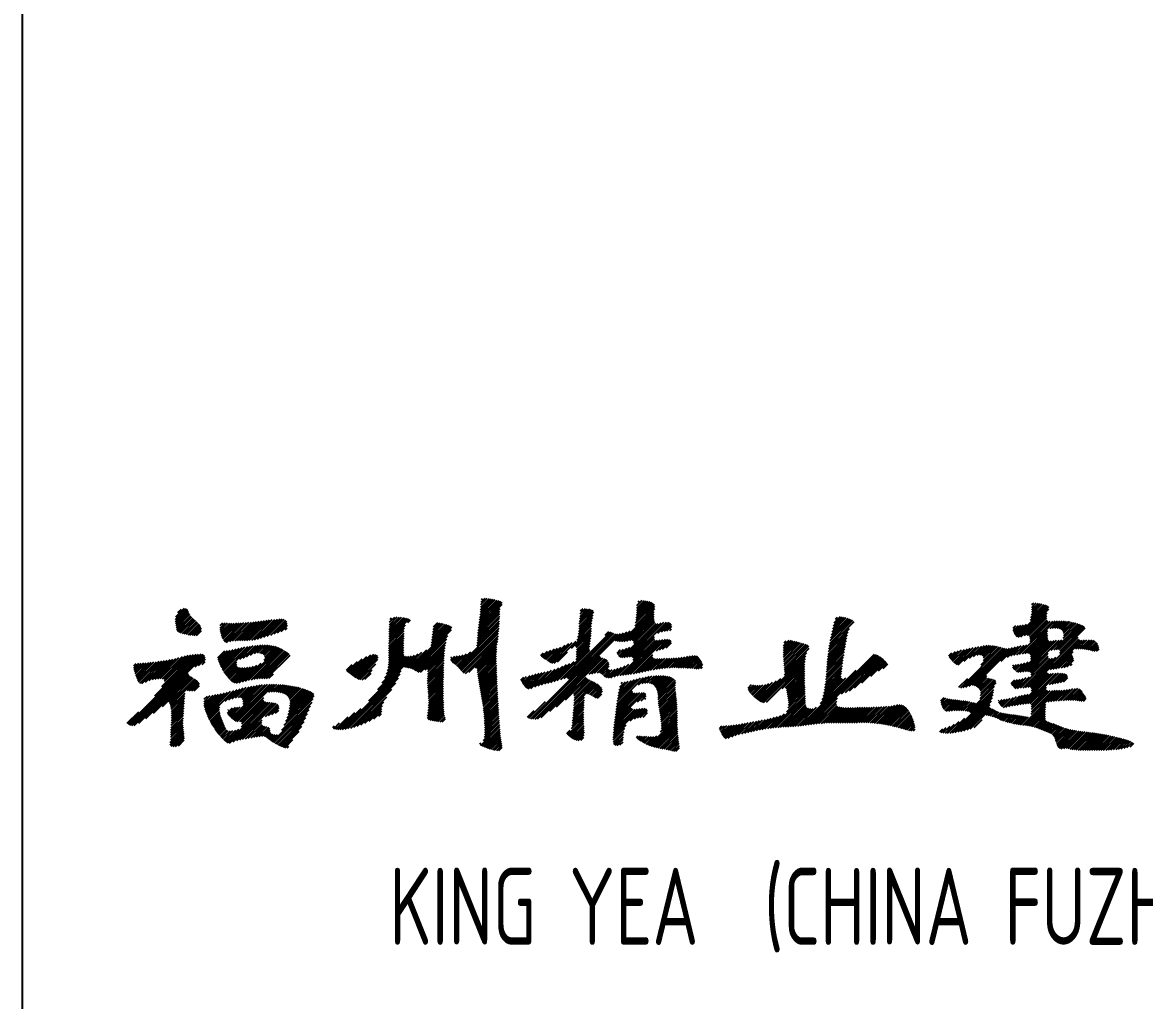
# Model space of a CAD drawing. Extents: x 627893 to 789462, y -407363 to 145317.
# Drawn here: x 734006 to 736190, y 50853 to 52756 of the extents above; entities that cross this region are included whole.
import ezdxf

# ---------------------------------------------------------------- set-up
doc = ezdxf.new("R2010")
doc.units = 0
doc.header["$LTSCALE"] = 100
doc.layers.add('PUB_TITLE', color=4, linetype='CONTINUOUS')
doc.layers.add('图框', color=254, linetype='CONTINUOUS')
doc.styles.add('HZTXT', font='tssdeng.shx', dxfattribs={"width": 0.7, "bigfont": 'tssdchn.shx'})

msp = doc.modelspace()

# ---------------------------------------------------------------- linework, layer by layer
at = {"layer": 'PUB_TITLE'}
msp.add_line((734005.8, -3740.1), (734005.8, 53659.9), dxfattribs=at)
at = {"layer": '图框', "color": 0}
for p, q in [((734893.7, 51578.1), (734940, 51624.4)), ((734894.3, 51583.2), (734939.4, 51628.2)), ((734895, 51588.3), (734937, 51630.3)), ((734895.6, 51593.5), (734933.6, 51631.4)), ((734896.2, 51598.5), (734930.1, 51632.3)), ((734896.8, 51603.6), (734926.3, 51633.1)), ((734897.3, 51608.6), (734922.6, 51633.8)), ((734897.8, 51613.5), (734918.7, 51634.5)), ((734898.2, 51618.5), (734914.8, 51635.1)), ((734898.5, 51623.3), (734910.8, 51635.6)), ((734898.7, 51627.9), (734906.7, 51635.9)), ((734899.2, 51633), (734901.6, 51635.3)), ((735198.8, 51582.3), (735237, 51620.5)), ((735199.6, 51587.6), (735236, 51624)), ((735200.4, 51592.9), (735233.9, 51626.4)), ((735200.9, 51597.9), (735231.1, 51628.1)), ((735201.3, 51602.7), (735227.8, 51629.2)), ((735201.6, 51607.5), (735224.2, 51630.1)), ((735201.7, 51612.1), (735220.4, 51630.9)), ((735201.8, 51616.7), (735216.6, 51631.5)), ((735202.1, 51621.6), (735212.5, 51631.9)), ((735204.5, 51628.4), (735206.6, 51630.5)), ((735941.1, 51561.3), (736001.5, 51621.7)), ((735944, 51559.7), (736004, 51619.7)), ((735968.1, 51592.8), (735998.3, 51623)), ((735969.1, 51598.2), (735994.8, 51623.9)), ((735970.1, 51603.7), (735991.1, 51624.7)), ((735970.8, 51617.9), (735979.5, 51626.6)), ((735970.8, 51613.4), (735983.5, 51626.1)), ((735970.8, 51608.9), (735987.4, 51625.5)), ((735971.1, 51622.7), (735974.7, 51626.3)), ((734304, 51594.5), (734325, 51615.5)), ((734304, 51590), (734327.6, 51613.6)), ((734304.3, 51585.8), (734329.2, 51610.7)), ((734304.6, 51599.6), (734321.5, 51616.5)), ((734304.8, 51581.9), (734330.4, 51607.4)), ((734305.5, 51578), (734331.9, 51604.5)), ((734306.4, 51574.5), (734333.8, 51601.8)), ((734307.9, 51571.5), (734335.9, 51599.5)), ((734308.3, 51607.8), (734315.4, 51614.8)), ((734310.5, 51569.6), (734338.1, 51597.2)), ((734719.7, 51561.2), (734755.3, 51596.8)), ((734719.8, 51565.8), (734751.8, 51597.8)), ((734719.9, 51570.4), (734748, 51598.5)), ((734720, 51575), (734744, 51598.9)), ((734720.2, 51579.6), (734739.7, 51599.2)), ((734720.3, 51584.3), (734735.3, 51599.3)), ((734720.6, 51589.1), (734730.6, 51599.1)), ((734721.7, 51594.6), (734724.5, 51597.4)), ((734891.4, 51553.3), (734934.8, 51596.7)), ((734891.7, 51558.1), (734934.9, 51601.2)), ((734892.1, 51563), (734934.9, 51605.8)), ((734892.6, 51567.9), (734935.2, 51610.6)), ((734893.1, 51573), (734936.1, 51615.9)), ((735088.9, 51571.2), (735115.9, 51598.2)), ((735089.5, 51576.3), (735116.7, 51603.5)), ((735089.8, 51581.1), (735118.3, 51609.6)), ((735089.9, 51585.7), (735116.8, 51612.6)), ((735090.3, 51590.5), (735113.8, 51614)), ((735090.7, 51595.5), (735110.2, 51614.9)), ((735091.3, 51600.5), (735106.1, 51615.3)), ((735091.7, 51605.5), (735101.9, 51615.6)), ((735092.5, 51610.7), (735097.2, 51615.4)), ((735172.5, 51551.5), (735236.7, 51615.7)), ((735177.2, 51551.7), (735235.7, 51610.2)), ((735182.4, 51552.4), (735235.3, 51605.4)), ((735188, 51553.5), (735235.3, 51600.8)), ((735192.9, 51554), (735235.5, 51596.5)), ((735580.7, 51564.6), (735613, 51596.8)), ((735582, 51570.3), (735609.6, 51598)), ((735583.3, 51576.1), (735606.1, 51599)), ((735584.7, 51582), (735602.5, 51599.8)), ((735586.3, 51588.1), (735598.5, 51600.3)), ((735588.7, 51595.1), (735592.8, 51599.1)), ((735949.4, 51560.6), (736003.7, 51614.9)), ((735956.7, 51563.4), (736000.6, 51607.3)), ((735962, 51564.2), (736000.3, 51602.5)), ((735965.3, 51563), (736000.3, 51598)), ((734313.8, 51568.4), (734340.4, 51595)), ((734317.3, 51567.4), (734342.7, 51592.8)), ((734320.8, 51566.4), (734345.1, 51590.7)), ((734324.5, 51565.6), (734347.4, 51588.5)), ((734328.2, 51564.8), (734349.6, 51586.2)), ((734332, 51564.1), (734351.6, 51583.7)), ((734336, 51563.6), (734353.2, 51580.8)), ((734340.1, 51563.3), (734354.2, 51577.4)), ((734390.5, 51577.7), (734400.7, 51587.9)), ((734390.8, 51582.5), (734396.2, 51587.9)), ((734390.8, 51573.6), (734404.9, 51587.7)), ((734391.6, 51569.8), (734409.3, 51587.5)), ((734392.5, 51566.3), (734413.7, 51587.5)), ((734393.6, 51562.9), (734418.3, 51587.5)), ((734394.8, 51559.6), (734422.9, 51587.6)), ((734396.2, 51556.5), (734427.5, 51587.8)), ((734397.9, 51553.7), (734432.3, 51588.1)), ((734399.9, 51551.2), (734437.1, 51588.4)), ((734403, 51549.8), (734441.9, 51588.7)), ((734409.4, 51551.7), (734446.8, 51589.1)), ((734414.9, 51552.7), (734451.7, 51589.5)), ((734419.9, 51553.2), (734456.7, 51590)), ((734424.7, 51553.5), (734461.6, 51590.5)), ((734429.3, 51553.7), (734466.7, 51591)), ((734433.9, 51553.8), (734471.7, 51591.6)), ((734438.4, 51553.8), (734476.9, 51592.3)), ((734442.9, 51553.8), (734482, 51592.9)), ((734447.5, 51553.9), (734487.1, 51593.5)), ((734452.3, 51554.2), (734492.2, 51594.1)), ((734457.4, 51554.9), (734497.3, 51594.7)), ((734463.2, 51556.2), (734502.3, 51595.2)), ((734469.4, 51557.8), (734507.3, 51595.7)), ((734475.7, 51559.7), (734511.7, 51595.7)), ((734482.4, 51561.9), (734515.5, 51595)), ((734489.2, 51564.1), (734518.4, 51593.4)), ((734495.9, 51566.4), (734520.5, 51591)), ((734502.6, 51568.6), (734521.5, 51587.5)), ((734509.7, 51571.2), (734521.8, 51583.3)), ((734517.6, 51574.6), (734520.9, 51577.9)), ((734719.4, 51547.4), (734749.9, 51577.9)), ((734719.6, 51552.1), (734751.8, 51584.3)), ((734719.7, 51556.7), (734758.5, 51595.5)), ((734756.1, 51588.6), (734761.3, 51593.8)), ((734761.2, 51499.4), (734841.7, 51579.9)), ((734764.6, 51498.4), (734841.3, 51575)), ((734801.4, 51544.1), (734839.2, 51581.9)), ((734802.1, 51549.3), (734836.1, 51583.3)), ((734802.8, 51554.5), (734832.7, 51584.4)), ((734803.4, 51559.6), (734829.2, 51585.4)), ((734804, 51564.7), (734825.6, 51586.3)), ((734804.7, 51569.9), (734822, 51587.1)), ((734805.4, 51575), (734818.2, 51587.9)), ((734806.3, 51580.4), (734814.2, 51588.4)), ((734853.9, 51502.3), (734934.2, 51582.6)), ((734856.1, 51500), (734933.8, 51577.8)), ((734890.3, 51543.2), (734934.5, 51587.4)), ((734891.2, 51548.6), (734934.7, 51592.1)), ((735074.4, 51538.7), (735113.5, 51577.8)), ((735085.6, 51554.4), (735113.9, 51582.7)), ((735087, 51560.3), (735114.5, 51587.8)), ((735088.1, 51565.9), (735115.2, 51593)), ((735172.8, 51520.4), (735239.3, 51586.9)), ((735177.3, 51520.4), (735243.7, 51586.8)), ((735182.4, 51521), (735249.4, 51588)), ((735187.4, 51521.5), (735254.7, 51588.9)), ((735191.9, 51521.6), (735259.5, 51589.2)), ((735195.7, 51552.3), (735236, 51592.6)), ((735196.3, 51548.3), (735237.1, 51589.2)), ((735242.7, 51567.9), (735263.9, 51589)), ((735249.7, 51570.3), (735267.5, 51588.1)), ((735255.5, 51571.7), (735269.3, 51585.4)), ((735260.6, 51572.2), (735269.7, 51581.3)), ((735266.1, 51573.3), (735269.1, 51576.3)), ((735575.6, 51537.1), (735615.8, 51577.2)), ((735576.5, 51542.4), (735624.8, 51590.7)), ((735577.4, 51547.9), (735622.4, 51592.8)), ((735578.5, 51553.4), (735619.5, 51594.4)), ((735579.6, 51559), (735616.3, 51595.6)), ((735934.8, 51572.9), (735944.7, 51582.8)), ((735934.8, 51577.5), (735939.9, 51582.5)), ((735935.8, 51569.5), (735949.5, 51583.2)), ((735937.3, 51566.5), (735954.9, 51584.1)), ((735939, 51563.7), (735960.7, 51585.4)), ((735947, 51526.7), (736011.6, 51591.3)), ((735952.4, 51527.7), (736016.3, 51591.6)), ((735967.1, 51560.3), (736000.7, 51593.9)), ((735967.5, 51556.3), (736002.7, 51591.4)), ((735967.5, 51551.8), (736006.8, 51591.1)), ((736006.3, 51577.1), (736021, 51591.7)), ((736011.3, 51577.6), (736025.5, 51591.8)), ((736014, 51535.4), (736064.2, 51585.6)), ((736015.9, 51577.7), (736030, 51591.8)), ((736019, 51535.9), (736067.4, 51584.3)), ((736020.1, 51577.4), (736034.4, 51591.7)), ((736023.3, 51535.8), (736070.5, 51582.9)), ((736023.8, 51576.6), (736038.6, 51591.4)), ((736025.2, 51528.7), (736074.9, 51578.3)), ((736025.8, 51533.7), (736073.1, 51581)), ((736027, 51575.3), (736042.6, 51590.9)), ((736029.6, 51573.4), (736046.4, 51590.2)), ((736031.5, 51570.8), (736050.1, 51589.5)), ((736031.9, 51557.8), (736060.8, 51586.7)), ((736032.6, 51567.5), (736053.8, 51588.6)), ((736032.8, 51563.2), (736057.3, 51587.7)), ((734344.7, 51563.4), (734354.6, 51573.3)), ((734718.9, 51524.5), (734748.6, 51554.2)), ((734719, 51529.1), (734748.7, 51558.7)), ((734719.1, 51533.6), (734748.7, 51563.3)), ((734719.2, 51538.2), (734748.9, 51567.9)), ((734719.3, 51542.8), (734749.2, 51572.8)), ((734767.8, 51497.1), (734834.1, 51563.4)), ((734770.6, 51495.3), (734831.8, 51556.6)), ((734858.1, 51497.5), (734933.4, 51572.8)), ((734860, 51495), (734932.9, 51567.9)), ((734862.2, 51492.6), (734932.3, 51562.8)), ((734864.7, 51490.6), (734931.7, 51557.7)), ((734868.1, 51489.5), (734931, 51552.5)), ((734995.3, 51401.2), (735160.7, 51566.7)), ((734999.3, 51400.8), (735164.9, 51566.4)), ((735003.7, 51400.6), (735170, 51567)), ((735040.7, 51509.5), (735083.5, 51552.4)), ((735060.2, 51479.6), (735151.3, 51570.7)), ((735066.1, 51481), (735154.4, 51569.3)), ((735068.7, 51479.2), (735157.3, 51567.7)), ((735082.7, 51542.5), (735113.4, 51573.2)), ((735084.4, 51526.3), (735111.5, 51553.4)), ((735084.6, 51539.9), (735113.2, 51568.5)), ((735084.6, 51531), (735112.2, 51558.5)), ((735084.8, 51535.6), (735112.7, 51563.6)), ((735140.1, 51564.1), (735147.4, 51571.3)), ((735160.4, 51552.9), (735176.1, 51568.6)), ((735164.2, 51552.2), (735182.6, 51570.5)), ((735168.1, 51551.6), (735188.8, 51572.3)), ((735169.3, 51485.4), (735238.2, 51554.4)), ((735174.5, 51486.1), (735242.4, 51554.1)), ((735179.5, 51486.7), (735247.4, 51554.6)), ((735184.6, 51487.3), (735252.6, 51555.3)), ((735189.8, 51488), (735257.7, 51555.9)), ((735194.5, 51519.6), (735236.3, 51561.5)), ((735194.8, 51515.5), (735236.4, 51557.1)), ((735239.9, 51533.6), (735262.4, 51556.1)), ((735246, 51535.2), (735266.4, 51555.6)), ((735252, 51536.7), (735268.6, 51553.3)), ((735487.1, 51538.4), (735502.7, 51553.9)), ((735487.2, 51542.9), (735498.5, 51554.3)), ((735487.2, 51533.9), (735506.4, 51553.2)), ((735487.3, 51529.5), (735510.1, 51552.3)), ((735488.7, 51549), (735492.7, 51552.9)), ((735573, 51516.5), (735609.9, 51553.4)), ((735573.5, 51521.5), (735611, 51558.9)), ((735574.1, 51526.6), (735612.1, 51564.6)), ((735574.8, 51531.8), (735613.5, 51570.5)), ((735947.9, 51491.7), (736009.1, 51553)), ((735953.3, 51492.6), (736014.2, 51553.6)), ((735957.7, 51528.5), (736001.9, 51572.7)), ((735958.3, 51493.1), (736019.1, 51554)), ((735962.8, 51529.1), (736001.6, 51567.9)), ((735962.8, 51493.2), (736023.8, 51554.1)), ((735963.4, 51462.4), (736061.1, 51560)), ((735966.5, 51528.3), (736001.8, 51563.6)), ((735968, 51462.4), (736062, 51556.4)), ((735968.4, 51525.7), (736002, 51559.3)), ((735968.9, 51521.7), (736002.4, 51555.3)), ((735968.9, 51517.2), (736004.7, 51553.1)), ((736007, 51497), (736065, 51554.9)), ((736008.6, 51534.5), (736029.2, 51555)), ((736012.5, 51497.9), (736069.1, 51554.5)), ((736056.3, 51537.3), (736073.6, 51554.6)), ((736061, 51537.5), (736078.2, 51554.7)), ((736065.3, 51537.3), (736082.8, 51554.8)), ((736069.5, 51537), (736087.4, 51554.9)), ((736073.6, 51536.6), (736091.2, 51554.2)), ((736077.5, 51536), (736094.2, 51552.7)), ((734386.5, 51519.9), (734399.7, 51533.1)), ((734386.9, 51515.8), (734405.1, 51533.9)), ((734388.1, 51512.5), (734410.4, 51534.8)), ((734389.4, 51509.3), (734416, 51535.9)), ((734390.8, 51506.2), (734421.9, 51537.3)), ((734392.3, 51503.1), (734427.8, 51538.7)), ((734393.7, 51500.1), (734433.4, 51539.8)), ((734395.2, 51497.2), (734439, 51540.9)), ((734396.9, 51494.3), (734444.4, 51541.9)), ((734398.6, 51491.5), (734449.8, 51542.8)), ((734428.8, 51517.2), (734455, 51543.5)), ((734435.3, 51519.2), (734460.1, 51544.1)), ((734440.2, 51474.7), (734505.3, 51539.9)), ((734442.2, 51521.7), (734465, 51544.5)), ((734446, 51476.1), (734508.4, 51538.5)), ((734449.9, 51524.9), (734469.8, 51544.8)), ((734451.7, 51477.3), (734511.4, 51537)), ((734457.2, 51478.3), (734514.3, 51535.4)), ((734457.9, 51528.4), (734474.5, 51545)), ((734462.4, 51479), (734517.1, 51533.7)), ((734463.4, 51529.4), (734479.1, 51545.1)), ((734467.4, 51479.5), (734519.8, 51531.9)), ((734467.7, 51529.2), (734483.5, 51545)), ((734471.3, 51528.3), (734487.6, 51544.6)), ((734474.3, 51526.9), (734491.5, 51544.1)), ((734476.4, 51515.5), (734502.1, 51541.2)), ((734476.7, 51524.7), (734495.2, 51543.3)), ((734477.8, 51521.4), (734498.8, 51542.3)), ((734718, 51501.1), (734748.3, 51531.4)), ((734718.6, 51506.2), (734748.3, 51535.9)), ((734718.8, 51519.9), (734748.5, 51549.6)), ((734718.8, 51515.4), (734748.5, 51545.1)), ((734718.8, 51510.9), (734748.4, 51540.5)), ((734754, 51501.2), (734783.6, 51530.8)), ((734757.6, 51500.3), (734792.9, 51535.6)), ((734773.4, 51493.6), (734830.4, 51550.6)), ((734776.5, 51492.2), (734829.2, 51545)), ((734780.5, 51491.7), (734828.5, 51539.8)), ((734789.9, 51496.7), (734827.9, 51534.7)), ((734851.6, 51504.5), (734878.5, 51531.4)), ((734874.7, 51491.6), (734930.3, 51547.3)), ((734887.9, 51500.3), (734929.6, 51542.1)), ((734890.8, 51498.8), (734929.3, 51537.3)), ((734891.5, 51495), (734929.1, 51532.6)), ((735016.9, 51521.6), (735027.8, 51532.5)), ((735019.5, 51519.7), (735034.6, 51534.8)), ((735022.2, 51518), (735041.3, 51537)), ((735025, 51516.3), (735047.3, 51538.6)), ((735027.7, 51514.5), (735053.9, 51540.7)), ((735030.3, 51512.5), (735062.3, 51544.6)), ((735032.9, 51510.7), (735069.6, 51547.4)), ((735036.3, 51509.6), (735076.1, 51549.4)), ((735047.1, 51475.5), (735109.8, 51538.2)), ((735047.7, 51512.1), (735067.2, 51531.5)), ((735053.7, 51477.6), (735110.5, 51534.4)), ((735083.5, 51516.4), (735110.2, 51543.1)), ((735084.3, 51521.6), (735110.8, 51548.2)), ((735163.6, 51529.1), (735170.4, 51535.9)), ((735165, 51526), (735175.6, 51536.7)), ((735166.8, 51523.3), (735182.1, 51538.7)), ((735169.3, 51521.3), (735188.5, 51540.6)), ((735259, 51539.3), (735269.6, 51549.8)), ((735487.4, 51525.2), (735513.7, 51551.4)), ((735487.6, 51520.9), (735517.2, 51550.5)), ((735487.8, 51516.6), (735520.8, 51549.6)), ((735488.1, 51512.4), (735524.3, 51548.6)), ((735488.5, 51508.3), (735527.8, 51547.6)), ((735488.8, 51504.1), (735531.3, 51546.6)), ((735489.1, 51499.9), (735534.6, 51545.4)), ((735489.4, 51495.8), (735536.9, 51543.2)), ((735489.8, 51491.6), (735537.1, 51538.9)), ((735571.7, 51497.2), (735606.2, 51531.8)), ((735571.9, 51501.9), (735607.1, 51537.1)), ((735572.2, 51506.7), (735608, 51542.5)), ((735572.5, 51511.5), (735608.9, 51547.9)), ((735810.7, 51520.6), (735822.2, 51532.2)), ((735812.5, 51518), (735828.2, 51533.7)), ((735814.6, 51515.6), (735834.1, 51535.1)), ((735816.7, 51513.2), (735839.8, 51536.3)), ((735818.9, 51510.9), (735845.5, 51537.5)), ((735821.4, 51508.9), (735851.1, 51538.6)), ((735824, 51507.1), (735856.7, 51539.7)), ((735827.4, 51506), (735862.2, 51540.8)), ((735832.5, 51461.7), (735911.2, 51540.4)), ((735837.2, 51461.9), (735914.7, 51539.4)), ((735839.4, 51513.4), (735867.7, 51541.8)), ((735842.3, 51462.5), (735918.3, 51538.4)), ((735849, 51464.7), (735922.2, 51537.9)), ((735849.6, 51519.1), (735873.2, 51542.7)), ((735855.1, 51466.3), (735927.6, 51538.8)), ((735857.4, 51522.5), (735878.5, 51543.6)), ((735859.4, 51466.1), (735933.3, 51540)), ((735864.4, 51525), (735883.6, 51544.2)), ((735869.7, 51525.8), (735888.2, 51544.3)), ((735872.5, 51506.2), (735907.7, 51541.4)), ((735873.3, 51524.9), (735892.5, 51544.1)), ((735875.8, 51522.9), (735896.5, 51543.7)), ((735876.6, 51514.7), (735904.1, 51542.3)), ((735876.9, 51519.5), (735900.4, 51543)), ((735911.2, 51513.4), (735938.9, 51541.2)), ((735923.5, 51521.3), (735944.7, 51542.4)), ((735930.2, 51523.4), (735950.3, 51543.5)), ((735935.9, 51524.7), (735955.8, 51544.5)), ((735941.5, 51525.8), (735961.1, 51545.4)), ((736017.8, 51498.7), (736051.2, 51532.2)), ((736081.3, 51535.3), (736096.6, 51550.6)), ((736085, 51534.5), (736098.6, 51548.1)), ((736088.5, 51533.6), (736100.2, 51545.3)), ((736092.4, 51532.9), (736101.3, 51541.9)), ((736096.9, 51533), (736101.6, 51537.6)), ((734212.3, 51390.6), (734348.9, 51527.1)), ((734215.2, 51388.9), (734353.5, 51527.3)), ((734218.7, 51387.9), (734357.6, 51526.9)), ((734222.4, 51504), (734227.4, 51508.9)), ((734222.8, 51499.8), (734232.5, 51509.6)), ((734223.4, 51388.2), (734360.5, 51525.2)), ((734223.6, 51496.1), (734237.2, 51509.7)), ((734224.5, 51492.6), (734241.9, 51510)), ((734225.6, 51489.1), (734246.7, 51510.3)), ((734226.7, 51485.7), (734251.6, 51510.7)), ((734227.8, 51482.4), (734256.6, 51511.2)), ((734229.1, 51479.1), (734261.6, 51511.7)), ((734230.4, 51476), (734266.7, 51512.3)), ((734231.8, 51473), (734271.8, 51513)), ((734234.1, 51470.7), (734277, 51513.7)), ((734238, 51470.1), (734282.4, 51514.5)), ((734245.1, 51472.7), (734287.8, 51515.4)), ((734252.8, 51476), (734293.2, 51516.4)), ((734258.8, 51477.5), (734298.8, 51517.5)), ((734263.3, 51446), (734344, 51526.7)), ((734264.3, 51478.5), (734304.5, 51518.7)), ((734269.4, 51479.1), (734310.5, 51520.2)), ((734274.2, 51479.4), (734317.2, 51522.4)), ((734276.9, 51464.1), (734338.9, 51526.2)), ((734278.5, 51479.2), (734323.2, 51523.9)), ((734281.9, 51478.1), (734328.6, 51524.8)), ((734282.7, 51474.4), (734333.8, 51525.5)), ((734342.1, 51502.4), (734361.6, 51521.9)), ((734348.8, 51504.6), (734361.9, 51517.7)), ((734355.7, 51507), (734361.6, 51512.9)), ((734400.4, 51488.9), (734423.4, 51511.8)), ((734434.1, 51473.2), (734470.5, 51509.6)), ((734472.1, 51479.8), (734522.4, 51530.1)), ((734476.7, 51479.8), (734524.8, 51528)), ((734481.2, 51479.8), (734526.7, 51525.3)), ((734638.3, 51493.3), (734657.8, 51512.8)), ((734640.7, 51491.1), (734667.4, 51517.9)), ((734643.1, 51489.1), (734676.2, 51522.1)), ((734645.7, 51487.2), (734684.2, 51525.7)), ((734648.3, 51485.3), (734690.1, 51527.1)), ((734650.9, 51483.4), (734694, 51526.5)), ((734653.7, 51481.7), (734696.8, 51524.8)), ((734656.5, 51480), (734698.2, 51521.7)), ((734659.6, 51478.6), (734697.9, 51517)), ((734680.1, 51436.2), (734769, 51525.2)), ((734697.7, 51458.4), (734763.3, 51523.9)), ((734706.1, 51471.3), (734758.1, 51523.3)), ((734711.3, 51481), (734753.6, 51523.2)), ((734714.6, 51488.8), (734749.7, 51523.8)), ((734716.7, 51495.4), (734748.4, 51527)), ((734750.3, 51501.9), (734775.9, 51527.5)), ((734794.5, 51478.9), (734826.5, 51510.9)), ((734794.7, 51483.6), (734826.7, 51515.6)), ((734794.9, 51497.2), (734827.5, 51529.8)), ((734794.9, 51488.3), (734826.9, 51520.3)), ((734795.2, 51493), (734827.2, 51525)), ((734839.6, 51519.5), (734841.6, 51521.4)), ((734839.9, 51515.3), (734847.6, 51523)), ((734841.6, 51512.5), (734852.5, 51523.4)), ((734844, 51510.3), (734857.8, 51524.2)), ((734846.6, 51508.5), (734863.7, 51525.6)), ((734849.2, 51506.6), (734870.5, 51527.9)), ((734892, 51491), (734929, 51528)), ((734892.5, 51487), (734929, 51523.5)), ((734893, 51483.1), (734929, 51519)), ((734893.6, 51479.1), (734929, 51514.5)), ((734894.2, 51475.2), (734929, 51510.1)), ((735008.7, 51401.1), (735130.5, 51522.9)), ((735015.1, 51524.3), (735020.5, 51529.7)), ((735015.8, 51403.8), (735132.2, 51520.2)), ((735032.7, 51416.2), (735136, 51519.5)), ((735034.6, 51471.9), (735071.6, 51509)), ((735040.7, 51473.6), (735079.9, 51512.7)), ((735108.8, 51487.8), (735139.7, 51518.7)), ((735114.1, 51488.6), (735142.7, 51517.2)), ((735119.7, 51489.7), (735145, 51515.1)), ((735125.2, 51490.8), (735146.8, 51512.3)), ((735129.7, 51490.7), (735147.8, 51508.8)), ((735195.1, 51488.8), (735232.9, 51526.6)), ((735200.5, 51489.7), (735232.8, 51522)), ((735206, 51490.7), (735234.7, 51519.4)), ((735211.6, 51491.8), (735238.3, 51518.5)), ((735217.3, 51493), (735242.8, 51518.6)), ((735223.1, 51494.3), (735247.5, 51518.7)), ((735228.8, 51495.6), (735252.1, 51518.8)), ((735234.5, 51496.7), (735256.7, 51518.9)), ((735239.9, 51497.7), (735261.3, 51519.1)), ((735245.3, 51498.6), (735265.9, 51519.2)), ((735250.5, 51499.2), (735270.5, 51519.3)), ((735255.5, 51499.8), (735275.2, 51519.5)), ((735260.4, 51500.2), (735280, 51519.8)), ((735265.2, 51500.5), (735285, 51520.3)), ((735269.8, 51500.7), (735290.1, 51521)), ((735274.4, 51500.7), (735295.5, 51521.8)), ((735278.8, 51500.7), (735300.9, 51522.8)), ((735283.3, 51500.6), (735306.3, 51523.7)), ((735287.6, 51500.5), (735311.5, 51524.4)), ((735292, 51500.4), (735316.1, 51524.5)), ((735296.3, 51500.2), (735319.8, 51523.7)), ((735300.6, 51500), (735322.2, 51521.6)), ((735304.8, 51499.7), (735324.1, 51519)), ((735309, 51499.4), (735325.9, 51516.4)), ((735313.2, 51499.1), (735327.7, 51513.7)), ((735317.3, 51498.7), (735329.3, 51510.7)), ((735442.2, 51435.1), (735531, 51523.9)), ((735445.2, 51433.6), (735530, 51518.4)), ((735448.7, 51432.6), (735529.4, 51513.3)), ((735489.3, 51486.7), (735533, 51530.3)), ((735525.3, 51387.9), (735664.4, 51527)), ((735530.3, 51388.5), (735668.3, 51526.4)), ((735535.4, 51389.1), (735671.4, 51525)), ((735570.1, 51477.6), (735602.8, 51510.4)), ((735570.6, 51482.6), (735603.6, 51515.7)), ((735571, 51487.6), (735604.5, 51521)), ((735571.4, 51492.4), (735605.4, 51526.4)), ((735600.6, 51449.8), (735674.2, 51523.3)), ((735607.8, 51452.4), (735676.8, 51521.5)), ((735615.6, 51455.8), (735679.4, 51519.6)), ((735625.5, 51461.2), (735681.9, 51517.6)), ((735640, 51471.2), (735684.3, 51515.5)), ((735657.4, 51484.2), (735686.6, 51513.3)), ((735672.5, 51494.8), (735688.8, 51511)), ((735809.2, 51523.7), (735815.3, 51529.8)), ((735940.7, 51493.5), (735957.1, 51509.9)), ((735943.4, 51491.8), (735963.4, 51511.7)), ((735948.9, 51461.3), (736006.2, 51518.6)), ((735953.7, 51461.7), (736011.1, 51519)), ((735958.4, 51461.8), (736017.7, 51521.2)), ((735966.7, 51492.6), (736002.7, 51528.6)), ((735969.3, 51490.7), (736002.6, 51524)), ((735969.7, 51486.6), (736003.5, 51520.4)), ((736023, 51499.5), (736049.6, 51526.1)), ((736028.3, 51500.3), (736050.9, 51522.9)), ((736033.6, 51501.1), (736052.2, 51519.7)), ((736039.1, 51502.1), (736052.7, 51515.8)), ((734232.3, 51392.5), (734328.9, 51489.2)), ((734402.3, 51486.3), (734423.2, 51507.2)), ((734404.3, 51483.8), (734424.1, 51503.6)), ((734406.3, 51481.3), (734426.5, 51501.5)), ((734408.4, 51478.9), (734430.4, 51500.9)), ((734410.6, 51476.6), (734434.9, 51500.9)), ((734412.9, 51474.4), (734439.6, 51501.1)), ((734415.6, 51472.6), (734444.6, 51501.6)), ((734418.8, 51471.3), (734449.9, 51502.5)), ((734422.7, 51470.8), (734455.7, 51503.8)), ((734427.9, 51471.4), (734462.1, 51505.6)), ((734485.8, 51480), (734494.3, 51488.5)), ((734628.9, 51380.6), (734743.4, 51495)), ((734634, 51381.2), (734741.4, 51488.6)), ((734636.5, 51495.9), (734647.5, 51506.9)), ((734662.9, 51477.5), (734693.7, 51508.2)), ((734667.1, 51477.2), (734686.6, 51496.7)), ((734672.6, 51478.2), (734684.5, 51490.1)), ((734794.4, 51474.3), (734826.4, 51506.2)), ((734794.5, 51469.9), (734826.2, 51501.6)), ((734794.7, 51465.6), (734826.1, 51497)), ((734795, 51461.4), (734826, 51492.4)), ((734795.4, 51457.3), (734825.9, 51487.8)), ((734894.8, 51471.3), (734929.1, 51505.7)), ((734895.4, 51467.5), (734929.2, 51501.3)), ((734896, 51463.6), (734929.3, 51496.9)), ((734896.7, 51459.8), (734929.4, 51492.5)), ((734897.4, 51456), (734929.6, 51488.2)), ((734981.3, 51468), (735000.3, 51487)), ((734983.2, 51465.5), (735006.2, 51488.5)), ((734985.3, 51463), (735012, 51489.8)), ((734987.5, 51460.8), (735017.7, 51491)), ((734990.4, 51459.2), (735023.6, 51492.4)), ((734995.7, 51460), (735029.7, 51494)), ((735003.3, 51463.1), (735036, 51495.8)), ((735010.1, 51465.5), (735042.6, 51498)), ((735016.5, 51467.3), (735049.8, 51500.6)), ((735022.5, 51468.9), (735057.5, 51503.8)), ((735028.5, 51470.4), (735064.7, 51506.6)), ((735132.7, 51489.2), (735147.7, 51504.3)), ((735135.2, 51487.2), (735146.5, 51498.6)), ((735137.4, 51485), (735149.1, 51496.7)), ((735139.9, 51483), (735153.9, 51497)), ((735142.8, 51481.4), (735159.4, 51498)), ((735146.5, 51480.6), (735165.4, 51499.5)), ((735151.3, 51480.9), (735172, 51501.6)), ((735157.8, 51482.9), (735179.1, 51504.3)), ((735163.8, 51484.5), (735186.6, 51507.3)), ((735321.6, 51498.6), (735330.3, 51507.3)), ((735326.5, 51498.9), (735329.8, 51502.3)), ((735454.3, 51433.7), (735529, 51508.4)), ((735485.1, 51460), (735528.8, 51503.7)), ((735491.1, 51461.5), (735528.8, 51499.2)), ((735493.3, 51459.3), (735528.8, 51494.7)), ((735494.1, 51455.5), (735528.8, 51490.2)), ((735520.3, 51387.4), (735628.7, 51495.9)), ((735567, 51456.6), (735600.2, 51489.8)), ((735568, 51462), (735600.7, 51494.8)), ((735568.8, 51467.3), (735601.3, 51499.9)), ((735569.5, 51472.5), (735602, 51505.1)), ((735681.5, 51499.3), (735690.6, 51508.4)), ((735933.6, 51504.4), (735935.6, 51506.4)), ((735934, 51500.3), (735940.8, 51507.1)), ((735936, 51497.8), (735945.8, 51507.6)), ((735938.3, 51495.6), (735951.2, 51508.6)), ((735947.8, 51428.8), (736008.5, 51489.4)), ((735953, 51429.5), (736013.3, 51489.8)), ((735958.2, 51430.2), (736018.2, 51490.2)), ((735963.2, 51430.7), (736022.8, 51490.3)), ((735969.9, 51459.9), (736001.3, 51491.3)), ((735970.2, 51455.7), (736003.9, 51489.4)), ((736004.9, 51467.9), (736027.2, 51490.2)), ((736010.3, 51468.8), (736031.2, 51489.8)), ((736015.5, 51469.6), (736035, 51489)), ((736020.9, 51470.4), (736038.2, 51487.8)), ((736046.1, 51504.7), (736049.4, 51507.9)), ((734245.9, 51401.7), (734330.3, 51486.1)), ((734260.7, 51412), (734332.9, 51484.2)), ((734278.4, 51425.2), (734335.7, 51482.5)), ((734291.4, 51433.7), (734338.5, 51480.8)), ((734293, 51430.9), (734341.3, 51479.1)), ((734294.1, 51427.4), (734344, 51477.4)), ((734327, 51455.9), (734346.6, 51475.4)), ((734331.3, 51455.7), (734348.8, 51473.2)), ((734335.7, 51455.6), (734350.4, 51470.3)), ((734340.4, 51455.8), (734350.8, 51466.2)), ((734413, 51402.6), (734478.3, 51468)), ((734415.4, 51400.5), (734483.2, 51468.3)), ((734417.9, 51398.6), (734487.8, 51468.5)), ((734420.6, 51396.8), (734492.4, 51468.6)), ((734424, 51395.8), (734496.8, 51468.5)), ((734433.4, 51441), (734457.9, 51465.6)), ((734434.9, 51438), (734463.2, 51466.4)), ((734435.6, 51429.8), (734473.4, 51467.6)), ((734435.6, 51434.3), (734468.4, 51467)), ((734485.8, 51453), (734501.2, 51468.4)), ((734490.9, 51453.6), (734505.5, 51468.2)), ((734495.4, 51453.7), (734509.8, 51468)), ((734499.8, 51453.5), (734513.9, 51467.7)), ((734503.9, 51453.1), (734518, 51467.3)), ((734507.8, 51452.6), (734522, 51466.8)), ((734511.4, 51451.7), (734526, 51466.2)), ((734514.8, 51450.6), (734529.8, 51465.6)), ((734517.8, 51449.1), (734533.6, 51464.9)), ((734639.3, 51382), (734738, 51480.8)), ((734645, 51383.2), (734732.9, 51471.1)), ((734795.9, 51453.2), (734825.9, 51483.2)), ((734796.2, 51449.1), (734825.8, 51478.7)), ((734796.4, 51444.8), (734825.8, 51474.2)), ((734796.6, 51440.5), (734825.7, 51469.7)), ((734796.7, 51436.1), (734825.7, 51465.1)), ((734898, 51452.2), (734929.7, 51483.8)), ((734898.8, 51448.4), (734929.9, 51479.5)), ((734899.5, 51444.7), (734930, 51475.2)), ((734900.3, 51440.9), (734930.2, 51470.9)), ((734901, 51437.1), (734930.4, 51466.6)), ((734976.3, 51476.5), (734981.6, 51481.9)), ((734977.7, 51473.5), (734987.4, 51483.2)), ((734979.4, 51470.7), (734994.1, 51485.3)), ((735045.5, 51424.5), (735103.3, 51482.3)), ((735063.3, 51437.8), (735105.3, 51479.9)), ((735079.2, 51449.2), (735108.1, 51478.1)), ((735079.7, 51431.8), (735120.2, 51472.2)), ((735080, 51436.6), (735117.2, 51473.8)), ((735080.2, 51445.7), (735111.1, 51476.7)), ((735080.3, 51441.3), (735114.2, 51475.3)), ((735101.9, 51449.5), (735123, 51470.6)), ((735106.8, 51449.9), (735125.8, 51468.9)), ((735110.1, 51448.7), (735128.4, 51467)), ((735163.1, 51429.9), (735215.1, 51481.8)), ((735163.9, 51435.2), (735209.3, 51480.6)), ((735164.7, 51440.4), (735203.4, 51479.2)), ((735165.6, 51445.8), (735197.4, 51477.6)), ((735166.5, 51451.2), (735191.2, 51475.9)), ((735167.5, 51456.7), (735185, 51474.2)), ((735168.7, 51462.4), (735179.6, 51473.3)), ((735171.4, 51469.6), (735174, 51472.2)), ((735205.2, 51467.5), (735220.6, 51482.9)), ((735212.1, 51469.8), (735226, 51483.8)), ((735217.4, 51470.7), (735231.2, 51484.5)), ((735222.2, 51471), (735236.2, 51485)), ((735226.3, 51470.7), (735241, 51485.3)), ((735229.9, 51469.7), (735245.6, 51485.5)), ((735233, 51468.3), (735250.1, 51485.4)), ((735235.5, 51466.3), (735254.3, 51485.2)), ((735237.6, 51463.9), (735258.4, 51484.7)), ((735239.3, 51461.2), (735262.2, 51484.1)), ((735240.7, 51458.1), (735265.8, 51483.2)), ((735241.8, 51454.7), (735269.1, 51481.9)), ((735242.6, 51451), (735272.1, 51480.5)), ((735243.1, 51447), (735274.8, 51478.7)), ((735243.4, 51442.8), (735277.1, 51476.5)), ((735243.6, 51438.5), (735277.8, 51472.7)), ((735243.9, 51434.3), (735277.2, 51467.6)), ((735418.3, 51460.6), (735425.3, 51467.6)), ((735419.4, 51457.1), (735429.5, 51467.3)), ((735420.9, 51454.2), (735433.5, 51466.8)), ((735422.8, 51451.6), (735437.8, 51466.5)), ((735424.9, 51449.1), (735442.3, 51466.6)), ((735427.1, 51446.9), (735447.3, 51467.1)), ((735429.4, 51444.7), (735452.8, 51468.1)), ((735431.8, 51442.6), (735458.9, 51469.7)), ((735434.3, 51440.6), (735465.8, 51472.2)), ((735436.8, 51438.6), (735473.5, 51475.3)), ((735439.4, 51436.8), (735481.9, 51479.3)), ((735494.7, 51451.6), (735528.8, 51485.8)), ((735495.4, 51447.8), (735528.9, 51481.4)), ((735496.1, 51444), (735529, 51476.9)), ((735496.7, 51440.1), (735529.1, 51472.5)), ((735497.1, 51436.1), (735529.2, 51468.1)), ((735559.6, 51431.2), (735608.9, 51480.6)), ((735562.6, 51438.7), (735602.7, 51478.8)), ((735564.5, 51445.1), (735600.4, 51481)), ((735566, 51451), (735599.9, 51485)), ((735829, 51462.7), (735846.1, 51479.8)), ((735862.5, 51464.7), (735883.2, 51485.5)), ((735865.2, 51462.9), (735883.5, 51481.3)), ((735867.5, 51460.8), (735886.8, 51480)), ((735869.6, 51458.3), (735890.6, 51479.3)), ((735870, 51440.8), (735901.2, 51472)), ((735871.1, 51455.3), (735894.5, 51478.7)), ((735871.1, 51446.3), (735900.6, 51475.8)), ((735871.6, 51451.3), (735898, 51477.8)), ((735930.3, 51469.7), (735937.8, 51477.1)), ((735932, 51466.9), (735942.6, 51477.5)), ((735934.2, 51464.6), (735948, 51478.4)), ((735936.3, 51462.2), (735953.9, 51479.8)), ((735938.7, 51460.1), (735960, 51481.4)), ((735943, 51459.9), (735966.1, 51483)), ((736026.4, 51471.5), (736040.4, 51485.5)), ((736032.3, 51472.9), (736040.8, 51481.4)), ((734294.9, 51423.7), (734322.4, 51451.3)), ((734295.3, 51419.7), (734322.1, 51446.5)), ((734359.3, 51429.8), (734376.9, 51447.3)), ((734359.3, 51434.2), (734371.5, 51446.5)), ((734359.7, 51439.1), (734365.9, 51445.4)), ((734359.9, 51425.9), (734382.3, 51448.3)), ((734360.8, 51422.3), (734387.8, 51449.3)), ((734361.8, 51418.8), (734393.5, 51450.5)), ((734362.9, 51415.4), (734399.2, 51451.7)), ((734364.1, 51412.1), (734405.1, 51453.1)), ((734365.3, 51408.9), (734411.1, 51454.7)), ((734366.7, 51405.7), (734417.4, 51456.4)), ((734400.7, 51435.3), (734423.6, 51458.1)), ((734407.9, 51437.9), (734429.6, 51459.7)), ((734414.4, 51440), (734435.5, 51461.1)), ((734420.7, 51441.8), (734441.3, 51462.4)), ((734426.3, 51442.9), (734447, 51463.6)), ((734430.7, 51442.9), (734452.5, 51464.7)), ((734515.6, 51388.5), (734573.7, 51446.6)), ((734518.9, 51396.3), (734573.1, 51450.5)), ((734520.5, 51447.3), (734537.3, 51464.1)), ((734521.2, 51403.1), (734570.7, 51452.6)), ((734522.8, 51445.1), (734541, 51463.3)), ((734523.2, 51409.5), (734567.8, 51454.2)), ((734524.6, 51442.5), (734544.6, 51462.4)), ((734524.6, 51415.5), (734564.8, 51455.6)), ((734525.7, 51421.1), (734561.6, 51456.9)), ((734526, 51439.3), (734548, 51461.4)), ((734526.4, 51426.3), (734558.3, 51458.1)), ((734526.7, 51435.5), (734551.5, 51460.3)), ((734526.8, 51431.1), (734554.9, 51459.3)), ((734651, 51384.8), (734724.8, 51458.5)), ((734657.7, 51386.9), (734714.9, 51444.2)), ((734795.8, 51417.2), (734825.7, 51447.2)), ((734796.3, 51422.2), (734825.7, 51451.6)), ((734796.6, 51427), (734825.7, 51456.1)), ((734796.7, 51431.6), (734825.7, 51460.6)), ((734901.6, 51433.3), (734930.6, 51462.3)), ((734902.2, 51429.4), (734930.8, 51458)), ((734902.8, 51425.5), (734931.1, 51453.8)), ((734903.3, 51421.5), (734931.3, 51449.5)), ((734903.7, 51417.5), (734931.5, 51445.2)), ((735079, 51422), (735100.1, 51443.1)), ((735079.3, 51426.9), (735101.4, 51449)), ((735113, 51447.2), (735130.7, 51464.8)), ((735115.9, 51445.5), (735132.8, 51462.4)), ((735118.6, 51443.7), (735134.5, 51459.6)), ((735121.6, 51442.2), (735135.1, 51455.7)), ((735125.2, 51441.3), (735133.8, 51450)), ((735158.4, 51393.7), (735216.9, 51452.2)), ((735159, 51398.8), (735212.6, 51452.5)), ((735159.6, 51403.9), (735208, 51452.3)), ((735160.3, 51409.1), (735203.1, 51451.9)), ((735161, 51414.2), (735198.4, 51451.7)), ((735161.7, 51419.4), (735194.7, 51452.5)), ((735162.4, 51424.7), (735193.2, 51455.5)), ((735203.3, 51434.1), (735219.7, 51450.6)), ((735210, 51436.3), (735220.3, 51446.6)), ((735244.3, 51430.2), (735276.9, 51462.9)), ((735244.7, 51426.2), (735277.1, 51458.6)), ((735245.2, 51422.2), (735277.6, 51454.5)), ((735245.8, 51418.2), (735278.2, 51450.6)), ((735246.4, 51414.3), (735278.7, 51446.7)), ((735466.9, 51383.5), (735529.9, 51446.4)), ((735493.7, 51414.8), (735529.8, 51450.8)), ((735496.8, 51422.3), (735529.6, 51455.1)), ((735497.4, 51427.4), (735529.5, 51459.4)), ((735497.5, 51431.9), (735529.3, 51463.8)), ((735816.6, 51374), (735896.2, 51453.5)), ((735821.8, 51374.6), (735895.3, 51448.2)), ((735849, 51415.2), (735898.1, 51464.4)), ((735851.5, 51413.3), (735896.6, 51458.4)), ((735920.4, 51423.8), (735941.2, 51444.6)), ((735926.1, 51425), (735947.2, 51446.1)), ((735931.7, 51426.2), (735952.8, 51447.3)), ((735937.1, 51427.1), (735958.4, 51448.3)), ((735942.5, 51427.9), (735963.7, 51449.2)), ((735953, 51389), (736020.8, 51456.9)), ((735967.6, 51430.7), (735999.5, 51462.5)), ((735969.5, 51410.1), (736016.2, 51456.7)), ((735969.9, 51415), (736011.4, 51456.4)), ((735970, 51428.5), (735999.6, 51458.1)), ((735970.1, 51419.6), (736006.5, 51456.1)), ((735970.2, 51424.3), (736002, 51456.1)), ((736002.8, 51434.4), (736025.4, 51457)), ((736008, 51435.1), (736030, 51457.1)), ((736012.9, 51435.5), (736035, 51457.6)), ((736017.7, 51435.8), (736040.1, 51458.2)), ((736022.6, 51436.2), (736045.4, 51459.1)), ((736027.4, 51436.5), (736050.7, 51459.9)), ((736032.2, 51436.8), (736055.7, 51460.4)), ((736036.9, 51437.1), (736060.4, 51460.6)), ((736041.6, 51437.3), (736064, 51459.7)), ((736046.2, 51437.4), (736066.7, 51457.8)), ((736050.8, 51437.5), (736068.6, 51455.3)), ((736055.2, 51437.4), (736070.3, 51452.5)), ((736059.3, 51437), (736072, 51449.7)), ((736063, 51436.2), (736073.9, 51447.1)), ((736066.7, 51435.4), (736075.8, 51444.5)), ((734295.7, 51415.6), (734321.8, 51441.7)), ((734296, 51411.4), (734321.5, 51436.9)), ((734296.2, 51407.1), (734321.2, 51432.1)), ((734296.2, 51402.6), (734320.9, 51427.3)), ((734296.2, 51398.1), (734320.5, 51422.4)), ((734368, 51402.6), (734389.8, 51424.4)), ((734404.8, 51412.4), (734414.9, 51422.5)), ((734405.3, 51354.6), (734484.3, 51433.5)), ((734406.4, 51409.5), (734420.5, 51423.6)), ((734408.4, 51407.1), (734425, 51423.6)), ((734408.9, 51353.6), (734488.4, 51433.2)), ((734410.7, 51404.8), (734430, 51424.2)), ((734416, 51356.3), (734492.5, 51432.8)), ((734423.1, 51358.9), (734496.4, 51432.2)), ((734428.9, 51360.2), (734500, 51431.3)), ((734429, 51396.2), (734475.5, 51442.7)), ((734432, 51385.8), (734480.3, 51434)), ((734432.5, 51395.2), (734475.3, 51438)), ((734432.9, 51391.1), (734476.9, 51435.2)), ((734478.9, 51405.8), (734502.9, 51429.7)), ((734485.1, 51407.4), (734504.7, 51427)), ((734491.5, 51409.4), (734505.5, 51423.3)), ((734492.6, 51356.5), (734569.6, 51433.5)), ((734495.3, 51354.8), (734566.9, 51426.4)), ((734510.5, 51378.9), (734572, 51440.4)), ((734624.2, 51380.3), (734665.3, 51421.5)), ((734664.9, 51389.6), (734709.6, 51434.3)), ((734672.5, 51392.8), (734706.9, 51427.1)), ((734680.7, 51396.5), (734705.6, 51421.3)), ((734794.3, 51406.8), (734825.8, 51438.3)), ((734794.6, 51402.6), (734825.9, 51433.9)), ((734795.1, 51412.1), (734825.7, 51442.7)), ((734796.5, 51400), (734826, 51429.5)), ((734799.6, 51398.6), (734826.1, 51425.1)), ((734904.1, 51413.4), (734931.8, 51441)), ((734904.5, 51409.2), (734932, 51436.8)), ((734904.8, 51405.1), (734932.3, 51432.5)), ((734905.1, 51400.8), (734932.5, 51428.3)), ((734905.3, 51396.6), (734932.8, 51424.1)), ((734991.8, 51402.3), (735024.3, 51434.8)), ((735077.3, 51402.4), (735099.2, 51424.3)), ((735077.7, 51407.4), (735099.4, 51429)), ((735078.2, 51412.3), (735099.5, 51433.6)), ((735078.6, 51417.2), (735099.7, 51438.3)), ((735157.9, 51388.7), (735191.7, 51422.5)), ((735189.1, 51397.5), (735213.7, 51422.1)), ((735197.3, 51401.2), (735218.2, 51422.1)), ((735217.2, 51439.1), (735219.3, 51441.2)), ((735247, 51410.5), (735279.2, 51442.7)), ((735247.7, 51406.7), (735279.6, 51438.6)), ((735248.3, 51402.8), (735279.9, 51434.4)), ((735248.9, 51398.9), (735280.2, 51430.2)), ((735249.4, 51395), (735280.5, 51426)), ((735249.9, 51390.9), (735280.7, 51421.7)), ((735472, 51384), (735530, 51442)), ((735476.9, 51384.5), (735530.1, 51437.7)), ((735481.8, 51384.9), (735530.3, 51433.4)), ((735486.6, 51385.2), (735530.6, 51429.2)), ((735491.3, 51385.4), (735531.6, 51425.7)), ((735496, 51385.6), (735533.6, 51423.2)), ((735500.8, 51385.9), (735536.7, 51421.8)), ((735505.6, 51386.2), (735540.7, 51421.3)), ((735510.4, 51386.5), (735545.3, 51421.4)), ((735515.3, 51386.9), (735551.9, 51423.5)), ((735540.6, 51389.8), (735592.8, 51442)), ((735545.8, 51390.5), (735591, 51435.7)), ((735551, 51391.2), (735590.4, 51430.6)), ((735556.1, 51391.8), (735591.6, 51427.3)), ((735561.1, 51392.3), (735594.1, 51425.3)), ((735566.1, 51392.8), (735597.5, 51424.2)), ((735571, 51393.2), (735601.5, 51423.7)), ((735575.7, 51393.5), (735605.7, 51423.4)), ((735580.4, 51393.6), (735610.1, 51423.4)), ((735584.8, 51393.6), (735614.6, 51423.4)), ((735589.2, 51393.4), (735619.1, 51423.4)), ((735593.5, 51393.3), (735623.6, 51423.4)), ((735597.8, 51393.1), (735628.1, 51423.4)), ((735602.2, 51393), (735632.7, 51423.5)), ((735606.7, 51393), (735637.2, 51423.5)), ((735611.3, 51393.1), (735641.8, 51423.6)), ((735615.9, 51393.2), (735646.3, 51423.7)), ((735620.5, 51393.4), (735650.9, 51423.8)), ((735625.2, 51393.5), (735655.5, 51423.9)), ((735629.8, 51393.6), (735660.2, 51424)), ((735634.4, 51393.8), (735664.8, 51424.2)), ((735639, 51393.9), (735669.5, 51424.4)), ((735643.6, 51394), (735674.2, 51424.6)), ((735648, 51393.9), (735678.9, 51424.8)), ((735652.3, 51393.7), (735683.7, 51425.2)), ((735656.6, 51393.5), (735688.6, 51425.6)), ((735660.7, 51393.2), (735693.6, 51426)), ((735664.8, 51392.8), (735698.8, 51426.7)), ((735668.9, 51392.3), (735704.3, 51427.8)), ((735672.9, 51391.8), (735710, 51428.9)), ((735676.8, 51391.3), (735714.6, 51429.1)), ((735680.7, 51390.7), (735718.4, 51428.3)), ((735684.5, 51390), (735721.5, 51427)), ((735688.3, 51389.3), (735724.2, 51425.2)), ((735692.1, 51388.6), (735726.7, 51423.2)), ((735793.7, 51436.3), (735800, 51442.6)), ((735794.3, 51432.4), (735803.6, 51441.7)), ((735795.2, 51428.8), (735807.1, 51440.7)), ((735796.3, 51425.5), (735810.9, 51440)), ((735797.6, 51422.3), (735814.8, 51439.4)), ((735799.4, 51419.6), (735818.7, 51438.9)), ((735801.8, 51417.5), (735822.8, 51438.5)), ((735804.9, 51416.1), (735826.8, 51438)), ((735809, 51415.7), (735830.8, 51437.5)), ((735814.2, 51416.4), (735834.8, 51437)), ((735819.5, 51417.2), (735838.8, 51436.5)), ((735824.2, 51417.4), (735842.7, 51435.9)), ((735827.2, 51375.6), (735894, 51442.3)), ((735828.7, 51417.4), (735846.5, 51435.3)), ((735832.8, 51376.6), (735892, 51435.8)), ((735833.1, 51417.3), (735850.3, 51434.5)), ((735837.3, 51417.1), (735853.9, 51433.7)), ((735838.6, 51378), (735889.4, 51428.8)), ((735841.5, 51416.7), (735857.6, 51432.9)), ((735844.7, 51379.5), (735889.2, 51424.1)), ((735845.4, 51416.2), (735861.3, 51432.1)), ((735851, 51381.4), (735891.6, 51422)), ((735906, 51436.3), (735907.1, 51437.5)), ((735906.6, 51432.4), (735913.2, 51439)), ((735908.3, 51429.7), (735918.1, 51439.5)), ((735910.3, 51427.2), (735923.4, 51440.3)), ((735912.5, 51424.9), (735928.9, 51441.3)), ((735915.5, 51423.4), (735934.9, 51442.8)), ((735957.2, 51388.8), (735998.3, 51429.9)), ((735961.3, 51388.4), (735997.9, 51425)), ((736071.2, 51435.5), (736076.7, 51441)), ((734210, 51392.7), (734232.3, 51415)), ((734295, 51378.9), (734319.2, 51403.2)), ((734295.2, 51383.6), (734319.5, 51408)), ((734295.6, 51388.5), (734319.8, 51412.8)), ((734296, 51393.4), (734320.2, 51417.6)), ((734369.5, 51399.6), (734389.6, 51419.6)), ((734371, 51396.6), (734390, 51415.6)), ((734372.6, 51393.7), (734390.8, 51411.8)), ((734374.2, 51390.8), (734391.7, 51408.3)), ((734375.9, 51388), (734392.8, 51404.9)), ((734377.6, 51385.3), (734394, 51401.6)), ((734405.8, 51417.9), (734406.7, 51418.8)), ((734498.2, 51353.1), (734564, 51419)), ((734498.6, 51412), (734504.8, 51418.1)), ((734501.1, 51351.5), (734561, 51411.5)), ((734504, 51350), (734557.8, 51403.7)), ((734615.6, 51380.7), (734639.7, 51404.8)), ((734619.7, 51380.4), (734652.6, 51413.3)), ((734689.7, 51401), (734705.2, 51416.5)), ((734699.5, 51406.3), (734704.5, 51411.2)), ((734803.2, 51397.7), (734826.3, 51420.8)), ((734807, 51397), (734826.6, 51416.6)), ((734810.9, 51396.4), (734827, 51412.5)), ((734814.8, 51395.9), (734827.6, 51408.7)), ((734818.9, 51395.5), (734828.6, 51405.2)), ((734823.1, 51395.2), (734829.4, 51401.5)), ((734905.5, 51392.3), (734933, 51419.8)), ((734905.7, 51387.9), (734933.3, 51415.6)), ((734905.8, 51383.5), (734933.5, 51411.3)), ((734905.8, 51379.1), (734933.8, 51407.1)), ((734905.9, 51374.7), (734934.1, 51402.9)), ((734989.3, 51404.2), (735002.1, 51417)), ((735067.3, 51370), (735098.6, 51401.3)), ((735075, 51382.2), (735098.5, 51405.6)), ((735075.8, 51387.5), (735098.6, 51410.2)), ((735076.4, 51392.5), (735098.7, 51414.9)), ((735076.8, 51397.5), (735099, 51419.6)), ((735156.3, 51369.2), (735208.2, 51421.1)), ((735156.6, 51374), (735203, 51420.4)), ((735157, 51378.8), (735198.4, 51420.2)), ((735157.4, 51383.7), (735194.3, 51420.6)), ((735203.4, 51402.8), (735221.3, 51420.7)), ((735208.6, 51403.5), (735222.8, 51417.7)), ((735213.9, 51404.3), (735222.9, 51413.3)), ((735226.3, 51349.4), (735281, 51404.1)), ((735229.6, 51348.2), (735281, 51399.6)), ((735248, 51375.6), (735281, 51408.5)), ((735250, 51382), (735280.9, 51413)), ((735250.2, 51386.7), (735280.8, 51417.3)), ((735429.3, 51377.3), (735452.1, 51400.1)), ((735434.9, 51378.4), (735457.9, 51401.3)), ((735440.5, 51379.4), (735463.7, 51402.6)), ((735445.9, 51380.4), (735469.6, 51404.1)), ((735451.3, 51381.3), (735475.6, 51405.6)), ((735456.6, 51382.1), (735482, 51407.5)), ((735461.8, 51382.8), (735489.6, 51410.7)), ((735695.8, 51387.8), (735728.8, 51420.8)), ((735699.5, 51387), (735730.8, 51418.3)), ((735703.1, 51386.1), (735732.5, 51415.6)), ((735706.7, 51385.3), (735734.2, 51412.7)), ((735710.3, 51384.4), (735735.7, 51409.8)), ((735713.9, 51383.4), (735737.1, 51406.7)), ((735717.4, 51382.5), (735738.5, 51403.6)), ((735720.9, 51381.5), (735739.8, 51400.4)), ((735811.7, 51373.5), (735840.4, 51402.2)), ((735858.3, 51384.1), (735874.1, 51399.9)), ((735882.5, 51408.4), (735894.9, 51420.8)), ((735886.4, 51407.8), (735897.9, 51419.3)), ((735890, 51406.9), (735900.7, 51417.6)), ((735893.4, 51405.9), (735903.7, 51416.1)), ((735896.8, 51404.8), (735906.9, 51414.8)), ((735900.1, 51403.6), (735910.3, 51413.7)), ((735903.4, 51402.3), (735913.8, 51412.7)), ((735906.5, 51400.9), (735917.5, 51411.9)), ((735909.5, 51399.4), (735921.3, 51411.2)), ((735912.6, 51398.1), (735925.2, 51410.7)), ((735915.9, 51396.9), (735929.3, 51410.2)), ((735919.3, 51395.8), (735933.3, 51409.8)), ((735922.8, 51394.8), (735937.3, 51409.3)), ((735926.4, 51393.9), (735941.2, 51408.7)), ((735930, 51393), (735945.1, 51408.2)), ((735933.7, 51392.2), (735949, 51407.6)), ((735937.3, 51391.4), (735952.8, 51406.9)), ((735941.1, 51390.7), (735956.6, 51406.2)), ((735945, 51390), (735960.4, 51405.4)), ((735948.9, 51389.5), (735964.1, 51404.7)), ((735965.1, 51387.7), (735997.7, 51420.3)), ((735968.8, 51386.9), (735997.6, 51415.7)), ((735972.3, 51386), (735997.5, 51411.2)), ((735975.8, 51385), (735997.5, 51406.7)), ((735979.2, 51383.9), (735997.7, 51402.4)), ((734293.3, 51354.8), (734319.5, 51381)), ((734294.4, 51360.4), (734319.2, 51385.2)), ((734294.7, 51365.2), (734318.9, 51389.4)), ((734294.9, 51374.4), (734319, 51398.5)), ((734294.9, 51369.8), (734318.9, 51393.9)), ((734379.4, 51382.6), (734395.2, 51398.4)), ((734381.3, 51379.9), (734396.5, 51395.2)), ((734383.2, 51377.3), (734397.8, 51391.9)), ((734385.1, 51374.8), (734399.1, 51388.7)), ((734387.1, 51372.2), (734400.4, 51385.6)), ((734389.1, 51369.8), (734401.9, 51382.6)), ((734391.2, 51367.4), (734403.6, 51379.8)), ((734393.3, 51365), (734406.6, 51378.3)), ((734395.5, 51362.7), (734410.7, 51378)), ((734397.7, 51360.4), (734415.7, 51378.4)), ((734400.1, 51358.3), (734421.1, 51379.3)), ((734402.6, 51356.3), (734427.3, 51381.1)), ((734434.5, 51361.3), (734472.2, 51399)), ((734440, 51362.3), (734472, 51394.4)), ((734445.4, 51363.2), (734472.5, 51390.3)), ((734450.9, 51364.2), (734474.4, 51387.8)), ((734456.3, 51365.2), (734477.8, 51386.7)), ((734461.7, 51366), (734481.6, 51386)), ((734466.9, 51366.8), (734485.2, 51385)), ((734471.9, 51367.3), (734487.6, 51382.9)), ((734476.3, 51367.2), (734488.3, 51379.2)), ((734507, 51348.5), (734554.1, 51395.6)), ((734510.1, 51347.1), (734549.9, 51386.9)), ((734610.2, 51384.4), (734613.6, 51387.7)), ((734612, 51381.6), (734623.3, 51393)), ((734898.2, 51349), (734935.3, 51386.1)), ((734901.2, 51347.6), (734935.6, 51381.9)), ((734903.7, 51359.1), (734934.9, 51390.3)), ((734904.4, 51346.3), (734935.9, 51377.8)), ((734905.5, 51365.3), (734934.6, 51394.5)), ((734905.8, 51370.1), (734934.4, 51398.7)), ((735065.4, 51372.6), (735072, 51379.1)), ((735069.6, 51367.8), (735098.8, 51397)), ((735072.1, 51365.8), (735099, 51392.7)), ((735074.7, 51363.9), (735099.2, 51388.4)), ((735077.6, 51362.3), (735099.4, 51384.1)), ((735080.5, 51360.8), (735099.6, 51379.9)), ((735156, 51359.9), (735178.8, 51382.7)), ((735156.1, 51364.5), (735181.1, 51389.5)), ((735233, 51347.1), (735281.1, 51395.2)), ((735236.5, 51346.1), (735281.2, 51390.8)), ((735240.1, 51345.2), (735281.3, 51386.4)), ((735243.7, 51344.4), (735281.5, 51382.1)), ((735247.5, 51343.6), (735281.7, 51377.8)), ((735362.5, 51382.3), (735367.5, 51387.3)), ((735363.7, 51379), (735372.3, 51387.6)), ((735365.2, 51376), (735377.1, 51387.9)), ((735366.7, 51373), (735382, 51388.3)), ((735368.3, 51370.1), (735387, 51388.9)), ((735370, 51367.4), (735392.2, 51389.5)), ((735372.1, 51365), (735397.4, 51390.2)), ((735374.7, 51363.1), (735402.6, 51391)), ((735379.4, 51363.3), (735408, 51391.8)), ((735386.6, 51366), (735413.3, 51392.7)), ((735393.6, 51368.5), (735418.8, 51393.7)), ((735400, 51370.4), (735424.2, 51394.6)), ((735406.1, 51372), (735429.7, 51395.6)), ((735412, 51373.5), (735435.3, 51396.7)), ((735417.9, 51374.8), (735440.9, 51397.8)), ((735423.6, 51376.1), (735446.5, 51398.9)), ((735724.4, 51380.4), (735740.9, 51397)), ((735727.8, 51379.4), (735742, 51393.6)), ((735731.4, 51378.6), (735742.8, 51390)), ((735735.3, 51377.9), (735743.4, 51386)), ((735739.7, 51377.9), (735743.2, 51381.3)), ((735791.7, 51376), (735797.6, 51381.9)), ((735794.5, 51374.2), (735804.2, 51384)), ((735798.3, 51373.6), (735811.6, 51386.9)), ((735802.5, 51373.3), (735820.1, 51390.8)), ((735806.9, 51373.2), (735829.5, 51395.8)), ((735982.6, 51382.8), (735998.4, 51398.6)), ((735986, 51381.6), (736000.8, 51396.5)), ((735989.3, 51380.4), (736003.9, 51395)), ((735992.5, 51379.2), (736007.2, 51393.9)), ((735995.8, 51378), (736010.6, 51392.8)), ((735999, 51376.7), (736014, 51391.7)), ((736002.1, 51375.4), (736017.2, 51390.5)), ((736005.2, 51373.9), (736020.4, 51389.1)), ((736008.1, 51372.4), (736023.6, 51387.8)), ((736010.8, 51370.6), (736026.8, 51386.5)), ((736013, 51368.3), (736030.1, 51385.3)), ((736014.8, 51365.6), (736033.4, 51384.2)), ((736016.2, 51362.4), (736036.8, 51383.1)), ((736017.2, 51359), (736040.3, 51382)), ((736018.1, 51355.4), (736043.8, 51381.1)), ((736019.2, 51352), (736047.4, 51380.2)), ((736020.5, 51348.8), (736051.1, 51379.4)), ((736022.2, 51346), (736054.9, 51378.7)), ((736024.4, 51343.7), (736058.7, 51378.1)), ((734293.5, 51350.5), (734320, 51377)), ((734295.6, 51348.2), (734320.5, 51373)), ((734299.2, 51347.2), (734320.8, 51368.9)), ((734303.9, 51347.4), (734321.1, 51364.7)), ((734309.7, 51348.8), (734320.9, 51360)), ((734479.7, 51366.1), (734488.9, 51375.3)), ((734482.5, 51364.4), (734490.8, 51372.7)), ((734484.9, 51362.3), (734493.7, 51371.1)), ((734487.4, 51360.3), (734497.5, 51370.5)), ((734489.9, 51358.4), (734502.1, 51370.6)), ((734513.3, 51345.8), (734544.6, 51377.1)), ((734516.7, 51344.7), (734532.5, 51360.6)), ((734907.7, 51345), (734936.3, 51373.7)), ((734911, 51343.8), (734936.7, 51369.6)), ((734914.4, 51342.8), (734937.2, 51365.6)), ((734917.8, 51341.8), (734937.7, 51361.6)), ((734921.4, 51340.8), (734938.4, 51357.8)), ((735083.8, 51359.6), (735099.8, 51375.5)), ((735087.7, 51359), (735099.6, 51370.8)), ((735093, 51359.8), (735098.5, 51365.3)), ((735156.2, 51355.6), (735177.2, 51376.6)), ((735157.2, 51352.1), (735176.1, 51371)), ((735159.5, 51349.9), (735175.6, 51366)), ((735163.3, 51349.2), (735175.4, 51361.4)), ((735168.8, 51350.3), (735175.2, 51356.6)), ((735201.3, 51364.8), (735204.4, 51367.8)), ((735203.3, 51362.3), (735208.8, 51367.8)), ((735205.8, 51360.3), (735213, 51367.5)), ((735208.5, 51358.5), (735217.3, 51367.3)), ((735211.3, 51356.8), (735221.6, 51367.1)), ((735214.1, 51355.1), (735225.9, 51367)), ((735217, 51353.6), (735230.4, 51366.9)), ((735220, 51352.1), (735235, 51367)), ((735223.1, 51350.7), (735240.6, 51368.2)), ((735251.3, 51343), (735282, 51373.6)), ((735255.3, 51342.4), (735282.3, 51369.4)), ((735259.1, 51341.7), (735282.7, 51365.3)), ((735262.8, 51340.9), (735283.1, 51361.3)), ((735266.3, 51340), (735283.6, 51357.3)), ((736028, 51342.8), (736062.7, 51377.5)), ((736033.2, 51343.5), (736066.7, 51377)), ((736037.8, 51343.7), (736070.8, 51376.6)), ((736041.7, 51343.1), (736074.8, 51376.2)), ((736045.5, 51342.3), (736078.9, 51375.8)), ((736049.2, 51341.6), (736082.9, 51375.3)), ((736053.1, 51341.1), (736086.9, 51374.8)), ((736057.3, 51340.7), (736090.8, 51374.2)), ((736061.5, 51340.4), (736094.7, 51373.7)), ((736065.8, 51340.2), (736098.6, 51373.1)), ((736070.2, 51340.1), (736102.5, 51372.5)), ((736074.5, 51340), (736106.4, 51371.8)), ((736079, 51339.9), (736110.2, 51371.1)), ((736083.4, 51339.9), (736114, 51370.4)), ((736087.9, 51339.9), (736117.7, 51369.7)), ((736092.4, 51339.9), (736121.5, 51369)), ((736096.9, 51339.9), (736125.2, 51368.2)), ((736101.4, 51339.9), (736128.9, 51367.4)), ((736106, 51340), (736132.5, 51366.5)), ((736110.6, 51340.2), (736136.1, 51365.7)), ((736115.3, 51340.3), (736139.8, 51364.8)), ((736120, 51340.6), (736143.4, 51363.9)), ((736124.8, 51340.9), (736146.9, 51363)), ((736129.7, 51341.3), (736150.4, 51362)), ((736134.7, 51341.7), (736153.9, 51361)), ((736139.7, 51342.3), (736157.3, 51359.9)), ((736144.9, 51343), (736160.6, 51358.7)), ((736150.3, 51343.9), (736163.8, 51357.4)), ((736155.9, 51345), (736166.8, 51355.9)), ((734521, 51344.5), (734524.5, 51348.1)), ((734896.2, 51351.5), (734898.6, 51354)), ((734925.1, 51340.1), (734939, 51353.9)), ((734929.1, 51339.5), (734939.5, 51349.9)), ((734933.5, 51339.5), (734939.7, 51345.7)), ((735269.9, 51339.1), (735284.2, 51353.4)), ((735273.7, 51338.4), (735284.8, 51349.5)), ((735277.7, 51337.9), (735285.1, 51345.3)), ((736162, 51346.6), (736169.3, 51353.9))]:
    msp.add_line(p, q, dxfattribs=at)

# ---------------------------------------------------------------- texts
at = {"layer": '图框', "color": 0, "style": 'HZTXT', "width": 0.7}
msp.add_text('KING YEA  (CHINA FUZHOU ) ENGINEERING DESIGN CONSULTANTS ,LTD', height=150, dxfattribs=at).set_placement((734720.1, 50961.2))

doc.saveas('drawing.dxf')
